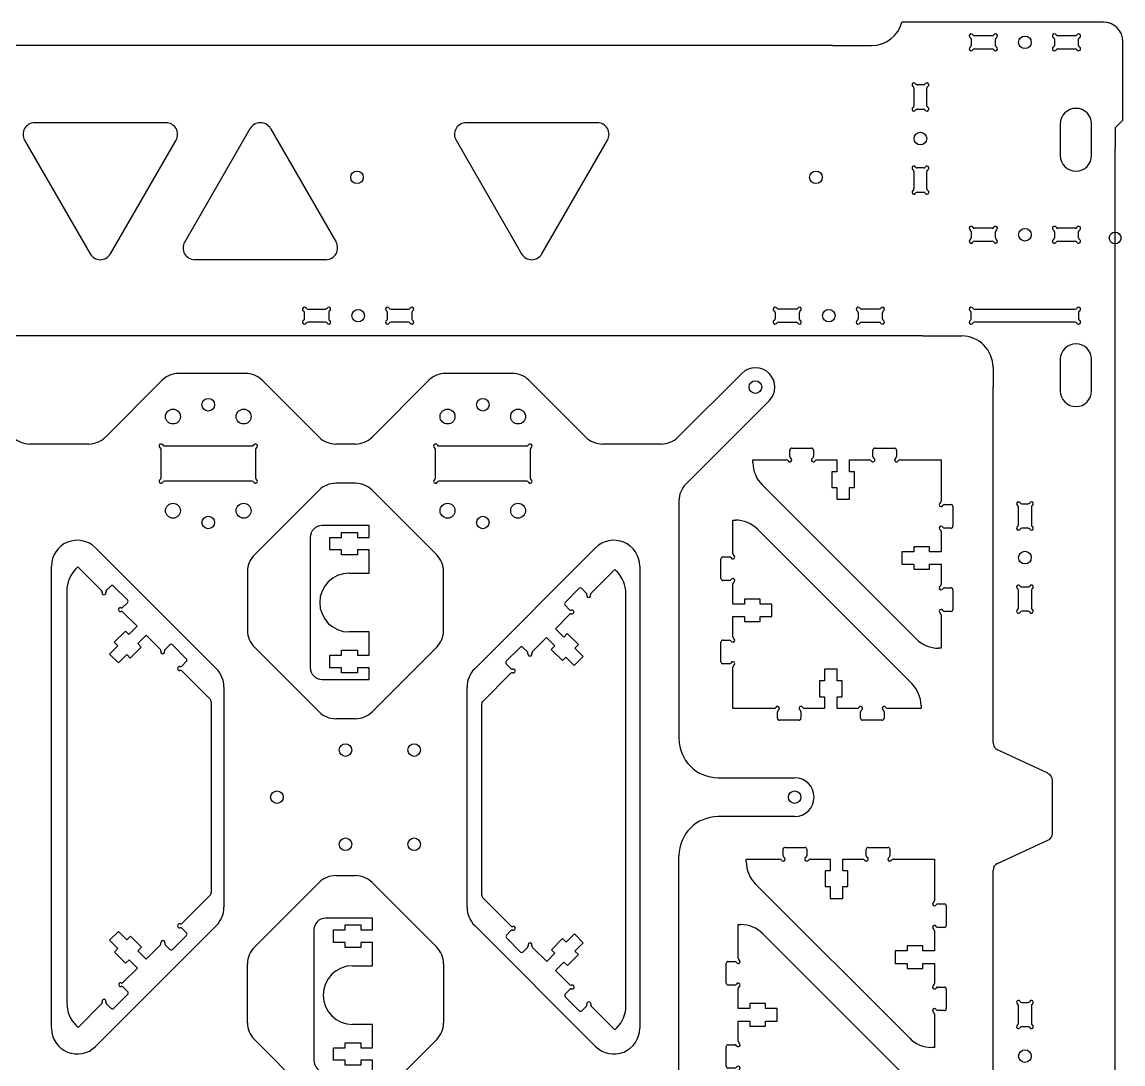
# Model space of a CAD drawing. Extents: x 213 to 1037, y 359 to 759.
# Drawn here: x 756.8 to 1037.5, y 493.8 to 759.3 of the extents above; entities that cross this region are included whole.
import ezdxf

# ---------------------------------------------------------------- set-up
doc = ezdxf.new("R2010")
doc.units = 0
doc.header["$MEASUREMENT"] = 0
doc.layers.add('M3 zavit', color=7, linetype='Continuous', lineweight=25, true_color=0x000000)
doc.layers.add('WHITE', color=7, linetype='Continuous')

# ---------------------------------------------------------------- blocks, each defined once
blk = doc.blocks.new('A$C8085')
at = {"layer": 'WHITE', "linetype": 'Continuous'}
for p, q in [((15.008746, 39.200012), (3, 39.200012)), ((8.008746, 36.200012), (8.008746, 37.475006)), ((8.008746, 37.475006), (12.008774, 37.475006)), ((12.008774, 37.475006), (12.008774, 36.200012)), ((15.008746, 36.200012), (15.008746, 39.200012)), ((0, 36.200012), (0, 3)), ((5.008746, 33), (5.008746, 36.200012)), ((5.008746, 36.200012), (8.008746, 36.200012)), ((12.008774, 36.200012), (15.008746, 36.200012)), ((8.008746, 33), (5.008746, 33)), ((8.008746, 31.725006), (8.008746, 33)), ((12.008774, 31.725006), (8.008746, 31.725006)), ((15.008746, 33), (12.008774, 33)), ((12.008774, 33), (12.008774, 31.725006)), ((15.008746, 27.100006), (15.008746, 33)), ((9.909727, 27.100006), (15.008746, 27.100006)), ((15.008746, 12.100006), (9.909727, 12.100006)), ((15.008746, 6.200012), (15.008746, 12.100006)), ((5.008746, 3), (5.008746, 6.200012)), ((5.008746, 6.200012), (8.008746, 6.200012)), ((8.008746, 6.200012), (8.008746, 7.475006)), ((8.008746, 7.475006), (12.008774, 7.475006)), ((12.008774, 7.475006), (12.008774, 6.200012)), ((12.008774, 6.200012), (15.008746, 6.200012)), ((8.008746, 3), (5.008746, 3)), ((8.008746, 1.725006), (8.008746, 3)), ((15.008746, 3), (12.008774, 3)), ((12.008774, 3), (12.008774, 1.725006)), ((15.008746, 0), (15.008746, 3)), ((3, 0), (15.008746, 0)), ((12.008774, 1.725006), (8.008746, 1.725006))]:
    blk.add_line(p, q, dxfattribs=at)
for centre, radius, start, end in [((3, 36.200012), 3, 90, 180), ((9.909727, 19.600006), 7.5, 90, 270), ((3, 3), 3, 180, 270)]:
    blk.add_arc(centre, radius, start, end, dxfattribs=at)
blk = doc.blocks.new('A$C7774')
at = {"layer": 'WHITE', "linetype": 'Continuous'}
for p, q in [((9.899997, 51.000052), (14.899994, 51.000052)), ((31.099997, 51.000052), (36.099994, 51.000052)), ((0, 47.313709), (0, 48)), ((0, 48), (8.533976, 47.999997)), ((9.4, 48.866026), (9.399997, 50.500052)), ((15.399994, 50.500052), (15.399994, 48.866024)), ((16.266022, 48), (21.399994, 48)), ((21.399994, 48), (21.399994, 45.000028)), ((24.600006, 45.000028), (24.600006, 48)), ((24.600006, 48), (29.733976, 47.999997)), ((30.6, 48.866026), (30.599997, 50.500052)), ((36.599994, 50.500052), (36.599994, 48.866024)), ((37.466023, 48), (48, 48)), ((48, 48), (47.999997, 37.466021)), ((21.399994, 45.000028), (20.125, 45.000028)), ((20.125, 45.000028), (20.125, 41)), ((25.875, 45.000028), (24.600006, 45.000028)), ((25.875, 41), (25.875, 45.000028)), ((41.656855, 2.343144), (2.343146, 41.656855)), ((20.125, 41), (21.399994, 41)), ((21.399994, 41), (21.399994, 38)), ((24.600006, 38), (24.600006, 41)), ((24.600006, 41), (25.875, 41)), ((21.399994, 38), (24.600006, 38)), ((48.866026, 36.599998), (50.500052, 36.600001)), ((51.000052, 36.100001), (51.000052, 31.100003)), ((48, 29.733975), (48, 24.600005)), ((50.500052, 30.600003), (48.866024, 30.600003)), ((45.000028, 25.874999), (41, 25.874999)), ((41, 25.874999), (41, 24.600005)), ((45.000028, 24.600005), (45.000028, 25.874999)), ((41, 24.600005), (38, 24.600005)), ((38, 24.600005), (38, 21.399994)), ((48, 24.600005), (45.000028, 24.600005)), ((38, 21.399994), (41, 21.399994)), ((41, 21.399994), (41, 20.124999)), ((41, 20.124999), (45.000028, 20.124999)), ((45.000028, 20.124999), (45.000028, 21.399994)), ((45.000028, 21.399994), (48, 21.399994)), ((48, 21.399994), (47.999997, 16.266022)), ((48.866026, 15.399998), (50.500052, 15.400001)), ((51.000052, 14.900001), (51.000052, 9.900004)), ((48, 8.533976), (48, 0)), ((50.500052, 9.400004), (48.866024, 9.400004)), ((48, 0), (47.313709, 0))]:
    blk.add_line(p, q, dxfattribs=at)
for centre, radius, start, end in [((9.899997, 50.500052), 0.5, 90, 180), ((14.899994, 50.500052), 0.5, 0, 90), ((31.099997, 50.500052), 0.5, 90, 180), ((36.099994, 50.500052), 0.5, 0, 90), ((8.533976, 47.499997), 0.5, 30.000198, 90), ((9.4, 48), 0.5, 210.000198, 60), ((9.9, 48.866026), 0.5, 180, 240), ((15.399997, 48), 0.5, 120.000198, 330), ((14.899994, 48.866024), 0.5, 300.000198, 0), ((16.266022, 47.5), 0.5, 90, 150), ((29.733976, 47.499997), 0.5, 30.000198, 90), ((30.6, 48), 0.5, 210.000198, 60), ((31.1, 48.866026), 0.5, 180, 240), ((36.599997, 48), 0.5, 120.000198, 330), ((36.099994, 48.866024), 0.5, 300.000198, 0), ((37.466023, 47.5), 0.5, 90, 150), ((8, 47.313709), 8, 180, 224.999997), ((48, 36.599998), 0.5, 120.000198, 330), ((47.499997, 37.466021), 0.5, 300.000198, 0), ((48.866026, 36.099998), 0.5, 90, 150), ((50.500052, 36.100001), 0.5, 0, 90), ((48, 30.6), 0.5, 30.000198, 240), ((50.500052, 31.100003), 0.5, 270, 0), ((47.5, 29.733975), 0.5, 0, 60), ((48.866024, 31.100003), 0.5, 210.000198, 270), ((48, 15.399998), 0.5, 120.000198, 330), ((47.499997, 16.266022), 0.5, 300.000198, 0), ((48.866026, 14.899998), 0.5, 90, 150), ((50.500052, 14.900001), 0.5, 0, 90), ((48, 9.400001), 0.5, 30.000198, 240), ((47.5, 8.533976), 0.5, 0, 60), ((48.866024, 9.900004), 0.5, 210.000198, 270), ((50.500052, 9.900004), 0.5, 270, 0), ((47.313708, 8), 8, 225.000013, 270.000002)]:
    blk.add_arc(centre, radius, start, end, dxfattribs=at)
blk = doc.blocks.new('A$C7813')
at = {"layer": 'WHITE', "linetype": 'Continuous'}
for p, q in [((9.899997, 51.000052), (14.899994, 51.000052)), ((31.099997, 51.000052), (36.099994, 51.000052)), ((0, 47.313709), (0, 48)), ((0, 48), (8.533976, 47.999997)), ((9.4, 48.866026), (9.399997, 50.500052)), ((15.399994, 50.500052), (15.399994, 48.866024)), ((16.266022, 48), (21.399994, 48)), ((21.399994, 48), (21.399994, 45.000028)), ((24.600006, 45.000028), (24.600006, 48)), ((24.600006, 48), (29.733976, 47.999997)), ((30.6, 48.866026), (30.599997, 50.500052)), ((36.599994, 50.500052), (36.599994, 48.866024)), ((37.466023, 48), (48, 48)), ((48, 48), (47.999997, 37.466021)), ((21.399994, 45.000028), (20.125, 45.000028)), ((20.125, 45.000028), (20.125, 41)), ((25.875, 45.000028), (24.600006, 45.000028)), ((25.875, 41), (25.875, 45.000028)), ((41.656855, 2.343144), (2.343146, 41.656855)), ((20.125, 41), (21.399994, 41)), ((21.399994, 41), (21.399994, 38)), ((24.600006, 38), (24.600006, 41)), ((24.600006, 41), (25.875, 41)), ((21.399994, 38), (24.600006, 38)), ((48.866026, 36.599998), (50.500052, 36.600001)), ((51.000052, 36.100001), (51.000052, 31.100003)), ((48, 29.733975), (48, 24.600005)), ((50.500052, 30.600003), (48.866024, 30.600003)), ((45.000028, 25.874999), (41, 25.874999)), ((41, 25.874999), (41, 24.600005)), ((45.000028, 24.600005), (45.000028, 25.874999)), ((41, 24.600005), (38, 24.600005)), ((38, 24.600005), (38, 21.399994)), ((48, 24.600005), (45.000028, 24.600005)), ((38, 21.399994), (41, 21.399994)), ((41, 21.399994), (41, 20.124999)), ((41, 20.124999), (45.000028, 20.124999)), ((45.000028, 20.124999), (45.000028, 21.399994)), ((45.000028, 21.399994), (48, 21.399994)), ((48, 21.399994), (47.999997, 16.266022)), ((48.866026, 15.399998), (50.500052, 15.400001)), ((51.000052, 14.900001), (51.000052, 9.900004)), ((48, 8.533976), (48, 0)), ((50.500052, 9.400004), (48.866024, 9.400004)), ((48, 0), (47.313709, 0))]:
    blk.add_line(p, q, dxfattribs=at)
for centre, radius, start, end in [((9.899997, 50.500052), 0.5, 90, 180), ((14.899994, 50.500052), 0.5, 0, 90), ((31.099997, 50.500052), 0.5, 90, 180), ((36.099994, 50.500052), 0.5, 0, 90), ((8.533976, 47.499997), 0.5, 30.000198, 90), ((9.4, 48), 0.5, 210.000198, 60), ((9.9, 48.866026), 0.5, 180, 240), ((15.399997, 48), 0.5, 120.000198, 330), ((14.899994, 48.866024), 0.5, 300.000198, 0), ((16.266022, 47.5), 0.5, 90, 150), ((29.733976, 47.499997), 0.5, 30.000198, 90), ((30.6, 48), 0.5, 210.000198, 60), ((31.1, 48.866026), 0.5, 180, 240), ((36.599997, 48), 0.5, 120.000198, 330), ((36.099994, 48.866024), 0.5, 300.000198, 0), ((37.466023, 47.5), 0.5, 90, 150), ((8, 47.313709), 8, 180, 224.999997), ((48, 36.599998), 0.5, 120.000198, 330), ((47.499997, 37.466021), 0.5, 300.000198, 0), ((48.866026, 36.099998), 0.5, 90, 150), ((50.500052, 36.100001), 0.5, 0, 90), ((48, 30.6), 0.5, 30.000198, 240), ((50.500052, 31.100003), 0.5, 270, 0), ((47.5, 29.733975), 0.5, 0, 60), ((48.866024, 31.100003), 0.5, 210.000198, 270), ((48, 15.399998), 0.5, 120.000198, 330), ((47.499997, 16.266022), 0.5, 300.000198, 0), ((48.866026, 14.899998), 0.5, 90, 150), ((50.500052, 14.900001), 0.5, 0, 90), ((48, 9.400001), 0.5, 30.000198, 240), ((47.5, 8.533976), 0.5, 0, 60), ((48.866024, 9.900004), 0.5, 210.000198, 270), ((50.500052, 9.900004), 0.5, 270, 0), ((47.313708, 8), 8, 225.000013, 270.000002)]:
    blk.add_arc(centre, radius, start, end, dxfattribs=at)
blk = doc.blocks.new('A$C7911')
at = {"layer": 'WHITE', "linetype": 'Continuous'}
for p, q in [((3.000052, 42.466076), (3.000052, 51.000052)), ((3.000052, 51.000052), (3.686344, 51.000052)), ((9.343197, 48.656908), (48.656907, 9.343197)), ((0, 36.100051), (0, 41.100048)), ((0.5, 41.600048), (2.134029, 41.600048)), ((2.134027, 35.600054), (0.5, 35.600051)), ((3.000052, 29.600058), (3.000055, 34.73403)), ((6.000024, 29.600058), (3.000052, 29.600058)), ((10.000052, 30.875053), (6.000024, 30.875053)), ((6.000024, 30.875053), (6.000024, 29.600058)), ((10.000052, 29.600058), (10.000052, 30.875053)), ((13.000052, 29.600058), (10.000052, 29.600058)), ((13.000052, 26.400047), (13.000052, 29.600058)), ((3.000052, 21.266077), (3.000052, 26.400047)), ((3.000052, 26.400047), (6.000024, 26.400047)), ((6.000024, 26.400047), (6.000024, 25.125053)), ((10.000052, 25.125053), (10.000052, 26.400047)), ((10.000052, 26.400047), (13.000052, 26.400047)), ((6.000024, 25.125053), (10.000052, 25.125053)), ((0, 14.900051), (0, 19.900049)), ((0.5, 20.400049), (2.134029, 20.400049)), ((2.134027, 14.400054), (0.5, 14.400051)), ((3.000052, 3.000052), (3.000055, 13.534031)), ((29.600058, 13.000052), (26.400047, 13.000052)), ((26.400047, 13.000052), (26.400047, 10.000052)), ((29.600058, 10.000052), (29.600058, 13.000052)), ((26.400047, 10.000052), (25.125053, 10.000052)), ((25.125053, 10.000052), (25.125053, 6.000024)), ((30.875053, 10.000052), (29.600058, 10.000052)), ((30.875053, 6.000024), (30.875053, 10.000052)), ((25.125053, 6.000024), (26.400047, 6.000024)), ((26.400047, 6.000024), (26.400047, 3.000052)), ((29.600058, 3.000052), (29.600058, 6.000024)), ((29.600058, 6.000024), (30.875053, 6.000024)), ((13.53403, 3.000052), (3.000052, 3.000052)), ((26.400047, 3.000052), (21.266076, 3.000055)), ((34.73403, 3.000052), (29.600058, 3.000052)), ((51.000053, 3.000052), (42.466077, 3.000055)), ((51.000053, 3.686344), (51.000053, 3.000052)), ((14.400058, 0.5), (14.400058, 2.134028)), ((19.900056, 0), (14.900058, 0)), ((20.400053, 2.134027), (20.400056, 0.5)), ((35.600059, 0.5), (35.600059, 2.134028)), ((41.100056, 0), (36.100059, 0)), ((41.600053, 2.134027), (41.600056, 0.5))]:
    blk.add_line(p, q, dxfattribs=at)
for centre, radius, start, end in [((3.686344, 43.000052), 8, 45.000013, 90.000002), ((3.500052, 42.466076), 0.5, 180, 240), ((0.5, 41.100048), 0.5, 90, 180), ((2.134029, 41.100048), 0.5, 30.000198, 90), ((3.000052, 41.600051), 0.5, 210.000198, 60), ((0.5, 36.100051), 0.5, 180, 270), ((2.134027, 36.100054), 0.5, 270, 330), ((3.000052, 35.600054), 0.5, 300.000198, 150), ((3.500055, 34.73403), 0.5, 120.000198, 180), ((0.5, 19.900049), 0.5, 90, 180), ((2.134029, 19.900049), 0.5, 30.000198, 90), ((3.000052, 20.400052), 0.5, 210.000198, 60), ((3.500052, 21.266077), 0.5, 180, 240), ((0.5, 14.900051), 0.5, 180, 270), ((2.134027, 14.900054), 0.5, 270, 330), ((3.000052, 14.400054), 0.5, 300.000198, 150), ((3.500055, 13.534031), 0.5, 120.000198, 180), ((43.000053, 3.686343), 8, 0, 44.999997), ((13.53403, 3.500052), 0.5, 270, 330), ((14.400055, 3.000052), 0.5, 300.000198, 150), ((20.400053, 3.000052), 0.5, 30.000198, 240), ((21.266076, 3.500055), 0.5, 210.000198, 270), ((34.73403, 3.500052), 0.5, 270, 330), ((35.600056, 3.000052), 0.5, 300.000198, 150), ((41.600053, 3.000052), 0.5, 30.000198, 240), ((42.466077, 3.500055), 0.5, 210.000198, 270), ((14.900058, 2.134028), 0.5, 120.000198, 180), ((14.900058, 0.5), 0.5, 180, 270), ((19.900056, 0.5), 0.5, 270, 0), ((19.900053, 2.134027), 0.5, 0, 60), ((36.100059, 2.134028), 0.5, 120.000198, 180), ((36.100059, 0.5), 0.5, 180, 270), ((41.100056, 0.5), 0.5, 270, 0), ((41.100053, 2.134027), 0.5, 0, 60)]:
    blk.add_arc(centre, radius, start, end, dxfattribs=at)
blk = doc.blocks.new('A$C7764')
at = {"layer": 'WHITE', "linetype": 'Continuous'}
for p, q in [((3.000052, 42.466076), (3.000052, 51.000052)), ((3.000052, 51.000052), (3.686344, 51.000052)), ((9.343197, 48.656908), (48.656907, 9.343197)), ((0, 36.100051), (0, 41.100048)), ((0.5, 41.600048), (2.134029, 41.600048)), ((2.134027, 35.600054), (0.5, 35.600051)), ((3.000052, 29.600058), (3.000055, 34.73403)), ((6.000024, 29.600058), (3.000052, 29.600058)), ((10.000052, 30.875053), (6.000024, 30.875053)), ((6.000024, 30.875053), (6.000024, 29.600058)), ((10.000052, 29.600058), (10.000052, 30.875053)), ((13.000052, 29.600058), (10.000052, 29.600058)), ((13.000052, 26.400047), (13.000052, 29.600058)), ((3.000052, 21.266077), (3.000052, 26.400047)), ((3.000052, 26.400047), (6.000024, 26.400047)), ((6.000024, 26.400047), (6.000024, 25.125053)), ((10.000052, 25.125053), (10.000052, 26.400047)), ((10.000052, 26.400047), (13.000052, 26.400047)), ((6.000024, 25.125053), (10.000052, 25.125053)), ((0, 14.900051), (0, 19.900049)), ((0.5, 20.400049), (2.134029, 20.400049)), ((2.134027, 14.400054), (0.5, 14.400051)), ((3.000052, 3.000052), (3.000055, 13.534031)), ((29.600058, 13.000052), (26.400047, 13.000052)), ((26.400047, 13.000052), (26.400047, 10.000052)), ((29.600058, 10.000052), (29.600058, 13.000052)), ((26.400047, 10.000052), (25.125053, 10.000052)), ((25.125053, 10.000052), (25.125053, 6.000024)), ((30.875053, 10.000052), (29.600058, 10.000052)), ((30.875053, 6.000024), (30.875053, 10.000052)), ((25.125053, 6.000024), (26.400047, 6.000024)), ((26.400047, 6.000024), (26.400047, 3.000052)), ((29.600058, 3.000052), (29.600058, 6.000024)), ((29.600058, 6.000024), (30.875053, 6.000024)), ((13.53403, 3.000052), (3.000052, 3.000052)), ((26.400047, 3.000052), (21.266076, 3.000055)), ((34.73403, 3.000052), (29.600058, 3.000052)), ((51.000053, 3.000052), (42.466077, 3.000055)), ((51.000053, 3.686344), (51.000053, 3.000052)), ((14.400058, 0.5), (14.400058, 2.134028)), ((19.900056, 0), (14.900058, 0)), ((20.400053, 2.134027), (20.400056, 0.5)), ((35.600059, 0.5), (35.600059, 2.134028)), ((41.100056, 0), (36.100059, 0)), ((41.600053, 2.134027), (41.600056, 0.5))]:
    blk.add_line(p, q, dxfattribs=at)
for centre, radius, start, end in [((3.686344, 43.000052), 8, 45.000013, 90.000002), ((3.500052, 42.466076), 0.5, 180, 240), ((0.5, 41.100048), 0.5, 90, 180), ((2.134029, 41.100048), 0.5, 30.000198, 90), ((3.000052, 41.600051), 0.5, 210.000198, 60), ((0.5, 36.100051), 0.5, 180, 270), ((2.134027, 36.100054), 0.5, 270, 330), ((3.000052, 35.600054), 0.5, 300.000198, 150), ((3.500055, 34.73403), 0.5, 120.000198, 180), ((0.5, 19.900049), 0.5, 90, 180), ((2.134029, 19.900049), 0.5, 30.000198, 90), ((3.000052, 20.400052), 0.5, 210.000198, 60), ((3.500052, 21.266077), 0.5, 180, 240), ((0.5, 14.900051), 0.5, 180, 270), ((2.134027, 14.900054), 0.5, 270, 330), ((3.000052, 14.400054), 0.5, 300.000198, 150), ((3.500055, 13.534031), 0.5, 120.000198, 180), ((43.000053, 3.686343), 8, 0, 44.999997), ((13.53403, 3.500052), 0.5, 270, 330), ((14.400055, 3.000052), 0.5, 300.000198, 150), ((20.400053, 3.000052), 0.5, 30.000198, 240), ((21.266076, 3.500055), 0.5, 210.000198, 270), ((34.73403, 3.500052), 0.5, 270, 330), ((35.600056, 3.000052), 0.5, 300.000198, 150), ((41.600053, 3.000052), 0.5, 30.000198, 240), ((42.466077, 3.500055), 0.5, 210.000198, 270), ((14.900058, 2.134028), 0.5, 120.000198, 180), ((14.900058, 0.5), 0.5, 180, 270), ((19.900056, 0.5), 0.5, 270, 0), ((19.900053, 2.134027), 0.5, 0, 60), ((36.100059, 2.134028), 0.5, 120.000198, 180), ((36.100059, 0.5), 0.5, 180, 270), ((41.100056, 0.5), 0.5, 270, 0), ((41.100053, 2.134027), 0.5, 0, 60)]:
    blk.add_arc(centre, radius, start, end, dxfattribs=at)

msp = doc.modelspace()

# ---------------------------------------------------------------- linework, layer by layer
at = {"linetype": 'ByBlock'}
for p, q in [((963.4, 753.35), (973.4, 753.35)), ((1035.49, 732.35), (1035.49, 727.34)), ((986.39, 679.35), (996.38, 679.35)), ((1004.37, 671.35), (1004.37, 666.35)), ((768.21, 614.34), (768.24, 509.28)), ((910.78, 508.66), (910.75, 613.72)), ((804.99, 586.14), (805, 537.51)), ((874, 536.86), (873.99, 585.49)), ((924.28, 486.3), (924.28, 546.86))]:
    msp.add_line(p, q, dxfattribs=at)
for centre, radius, start, end in [((803.99, 586.12), 1, 1.3829, 45), ((874.99, 585.52), 1, 135, 181.3829), ((934.28, 546.86), 10, 90, 180), ((804, 537.49), 1, 315, 1.3829), ((875, 536.88), 1, 181.3829, 225)]:
    msp.add_arc(centre, radius, start, end, dxfattribs=at)
at = {"layer": 'M3 zavit', "color": 7}
for centre, radius in [((842.2, 719.76), 1.6), ((959.2, 719.76), 1.6), ((1035.49, 704.31), 1.5)]:
    msp.add_circle(centre, radius, dxfattribs=at)
at = {"layer": 'WHITE', "linetype": 'Continuous'}
for p, q in [((1032.49, 759.35), (981.14, 759.35)), ((1004.13, 755.82), (999.66, 755.82)), ((1025.33, 755.82), (1020.86, 755.82)), ((963.4, 753.35), (680.24, 753.35)), ((998.79, 754.95), (998.79, 753.38)), ((999.66, 752.52), (1004.13, 752.52)), ((1004.99, 753.38), (1004.99, 754.95)), ((1019.99, 754.95), (1019.99, 753.38)), ((1020.86, 752.52), (1025.33, 752.52)), ((1026.19, 753.38), (1026.19, 754.95)), ((1037.49, 734.35), (1037.49, 754.35)), ((984.2, 742.48), (984.2, 738.01)), ((986.63, 743.35), (985.06, 743.35)), ((987.5, 738.01), (987.5, 742.48)), ((985.06, 737.15), (986.63, 737.15)), ((793.46, 733.7), (760.06, 733.7)), ((903.46, 733.7), (870.06, 733.7)), ((1021.49, 733.35), (1021.49, 725.35)), ((1029.49, 725.35), (1029.49, 733.35)), ((1035.49, 732.35), (1037.49, 734.35)), ((798.27, 703.28), (814.97, 732.2)), ((798.27, 703.28), (814.97, 732.2)), ((820.16, 732.2), (836.86, 703.28)), ((820.16, 732.2), (836.86, 703.28)), ((757.46, 729.2), (774.16, 700.28)), ((779.36, 700.28), (796.06, 729.2)), ((867.46, 729.2), (884.16, 700.28)), ((889.36, 700.28), (906.06, 729.2)), ((1035.49, 391.35), (1035.49, 727.35)), ((986.63, 722.15), (985.06, 722.15)), ((984.2, 721.28), (984.2, 716.81)), ((987.5, 716.81), (987.5, 721.28)), ((985.06, 715.95), (986.63, 715.95)), ((998.79, 705.91), (998.79, 704.34)), ((1004.13, 706.78), (999.66, 706.78)), ((1004.99, 704.34), (1004.99, 705.91)), ((1019.99, 705.91), (1019.99, 704.34)), ((1025.33, 706.78), (1020.86, 706.78)), ((1026.19, 704.34), (1026.19, 705.91)), ((999.66, 703.48), (1004.13, 703.48)), ((1020.86, 703.48), (1025.33, 703.48)), ((834.27, 698.78), (800.86, 698.78)), ((834.27, 698.78), (800.86, 698.78)), ((828.79, 683.74), (828.79, 685.31)), ((829.66, 686.17), (834.13, 686.17)), ((834.99, 685.31), (834.99, 683.74)), ((849.99, 683.74), (849.99, 685.31)), ((850.86, 686.17), (855.33, 686.17)), ((856.19, 685.31), (856.19, 683.74)), ((948.79, 685.31), (948.79, 683.74)), ((954.13, 686.17), (949.66, 686.17)), ((954.99, 683.74), (954.99, 685.31)), ((969.99, 685.31), (969.99, 683.74)), ((975.33, 686.17), (970.86, 686.17)), ((976.19, 683.74), (976.19, 685.31)), ((998.79, 683.74), (998.79, 685.31)), ((999.66, 686.17), (1025.33, 686.17)), ((1026.19, 685.31), (1026.19, 683.74)), ((834.13, 682.87), (829.66, 682.87)), ((855.33, 682.87), (850.86, 682.87)), ((949.66, 682.87), (954.13, 682.87)), ((970.86, 682.87), (975.33, 682.87)), ((1025.33, 682.87), (999.66, 682.87)), ((986.39, 679.35), (715.49, 679.35)), ((1021.49, 673.35), (1021.49, 665.35)), ((1029.49, 665.35), (1029.49, 673.35)), ((813.79, 669.81), (796.77, 669.81)), ((881.79, 669.81), (864.77, 669.81)), ((924.04, 653.57), (940.28, 669.81)), ((792.52, 668.06), (778.04, 653.57)), ((832.52, 653.57), (818.04, 668.06)), ((860.52, 668.06), (846.04, 653.57)), ((900.52, 653.57), (886.04, 668.06)), ((1004.37, 575.67), (1004.37, 666.35)), ((947.28, 662.81), (926.04, 641.57)), ((773.79, 651.81), (758.77, 651.81)), ((793.1, 651.31), (815.46, 651.31)), ((841.79, 651.81), (836.77, 651.81)), ((863.1, 651.31), (885.46, 651.31)), ((919.79, 651.81), (904.77, 651.81)), ((792.23, 643.18), (792.23, 650.45)), ((816.33, 650.45), (816.33, 643.18)), ((862.23, 643.18), (862.23, 650.45)), ((886.33, 650.45), (886.33, 643.18)), ((815.46, 642.31), (793.1, 642.31)), ((832.52, 640.06), (816.04, 623.57)), ((841.79, 641.81), (836.77, 641.81)), ((862.52, 623.57), (846.04, 640.06)), ((885.46, 642.31), (863.1, 642.31)), ((924.28, 637.33), (924.28, 576.76)), ((1010.84, 631.24), (1010.84, 635.71)), ((1011.71, 636.57), (1013.28, 636.57)), ((1014.14, 635.71), (1014.14, 631.24)), ((1013.28, 630.37), (1011.71, 630.37)), ((775.55, 625.35), (806.35, 594.55)), ((872.21, 594.55), (903.01, 625.35)), ((764.28, 502.95), (764.28, 620.68)), ((770.55, 620), (771.03, 620.48)), ((771.03, 620.48), (777.07, 614.45)), ((914.28, 620.68), (914.28, 502.95)), ((814.28, 619.33), (814.28, 604.3)), ((864.28, 604.3), (864.28, 619.33)), ((901.88, 613.83), (907.92, 619.86)), ((907.92, 619.86), (908.4, 619.38)), ((778.29, 614.45), (779.45, 615.61)), ((780.16, 615.61), (783.69, 612.07)), ((895.26, 611.45), (898.8, 614.98)), ((899.5, 614.98), (900.66, 613.83)), ((1011.71, 615.37), (1013.28, 615.37)), ((1010.84, 610.04), (1010.84, 614.51)), ((1014.14, 614.51), (1014.14, 610.04)), ((783.69, 611.36), (782.54, 610.21)), ((896.42, 609.58), (895.26, 610.74)), ((1013.28, 609.17), (1011.71, 609.17)), ((782.54, 608.98), (786.17, 605.35)), ((892.79, 604.73), (896.42, 608.36)), ((783.14, 604.13), (780.32, 601.3)), ((784.05, 603.23), (783.14, 604.13)), ((786.17, 605.35), (784.05, 603.23)), ((894.91, 602.61), (892.79, 604.73)), ((895.81, 603.51), (894.91, 602.61)), ((898.64, 600.68), (895.81, 603.51)), ((780.32, 601.3), (781.22, 600.4)), ((786.31, 600.97), (788.43, 603.09)), ((787.21, 600.07), (786.31, 600.97)), ((788.43, 603.09), (792.06, 599.46)), ((886.89, 598.84), (890.52, 602.47)), ((890.52, 602.47), (892.64, 600.35)), ((781.22, 600.4), (779.1, 598.28)), ((779.1, 598.28), (781.36, 596.02)), ((781.36, 596.02), (783.48, 598.14)), ((783.48, 598.14), (784.38, 597.24)), ((784.38, 597.24), (787.21, 600.07)), ((793.28, 599.46), (794.44, 600.62)), ((795.15, 600.62), (798.68, 597.08)), ((832.52, 583.57), (816.04, 600.06)), ((862.52, 600.06), (846.04, 583.57)), ((880.27, 596.46), (883.81, 599.99)), ((884.51, 599.99), (885.67, 598.84)), ((892.64, 600.35), (891.74, 599.44)), ((891.74, 599.44), (894.57, 596.62)), ((897.74, 599.78), (898.64, 600.68)), ((899.86, 597.66), (897.74, 599.78)), ((798.68, 596.37), (797.53, 595.22)), ((881.43, 594.59), (880.27, 595.75)), ((894.57, 596.62), (895.47, 597.52)), ((895.47, 597.52), (897.59, 595.4)), ((897.59, 595.4), (899.86, 597.66)), ((797.53, 593.99), (804.69, 586.83)), ((874.28, 586.22), (881.43, 593.37)), ((808.28, 589.88), (808.28, 533.75)), ((870.28, 533.75), (870.28, 589.88)), ((841.79, 581.81), (836.77, 581.81)), ((1018.34, 567.89), (1005.52, 573.86)), ((934.28, 566.76), (953.78, 566.76)), ((1019.49, 552.63), (1019.49, 566.07)), ((953.78, 556.86), (934.28, 556.86)), ((1005.53, 544.94), (1018.33, 550.81)), ((836.77, 541.81), (841.79, 541.81)), ((1004.37, 452.35), (1004.37, 543.12)), ((816.04, 523.57), (832.52, 540.06)), ((846.04, 540.06), (862.52, 523.57)), ((804.71, 536.78), (797.56, 529.63)), ((881.46, 529.01), (874.3, 536.18)), ((806.35, 529.08), (775.55, 498.28)), ((797.56, 528.41), (798.72, 527.25)), ((903.01, 498.28), (872.21, 529.08)), ((880.31, 526.63), (881.46, 527.79)), ((781.39, 527.61), (779.13, 525.34)), ((779.13, 525.34), (781.25, 523.22)), ((783.51, 525.49), (781.39, 527.61)), ((784.42, 526.39), (783.51, 525.49)), ((787.24, 523.56), (784.42, 526.39)), ((798.72, 526.55), (795.18, 523.01)), ((883.84, 522.39), (880.31, 525.92)), ((894.61, 525.76), (891.78, 522.94)), ((895.51, 524.86), (894.61, 525.76)), ((897.63, 526.98), (895.51, 524.86)), ((899.89, 524.72), (897.63, 526.98)), ((781.25, 523.22), (780.35, 522.32)), ((780.35, 522.32), (783.18, 519.49)), ((786.34, 522.66), (787.24, 523.56)), ((788.46, 520.54), (786.34, 522.66)), ((792.09, 524.17), (788.46, 520.54)), ((794.47, 523.01), (793.32, 524.17)), ((885.7, 523.54), (884.55, 522.39)), ((890.56, 519.91), (886.93, 523.54)), ((891.78, 522.94), (892.68, 522.03)), ((897.77, 522.6), (899.89, 524.72)), ((898.67, 521.7), (897.77, 522.6)), ((783.18, 519.49), (784.08, 520.39)), ((784.08, 520.39), (786.2, 518.27)), ((814.28, 504.3), (814.28, 519.33)), ((864.28, 519.33), (864.28, 504.3)), ((892.68, 522.03), (890.56, 519.91)), ((892.82, 517.65), (894.94, 519.77)), ((894.94, 519.77), (895.84, 518.87)), ((895.84, 518.87), (898.67, 521.7)), ((786.2, 518.27), (782.57, 514.64)), ((896.45, 514.02), (892.82, 517.65)), ((783.73, 511.55), (780.19, 508.02)), ((782.57, 513.42), (783.73, 512.26)), ((895.3, 511.64), (896.45, 512.79)), ((898.83, 507.4), (895.3, 510.93)), ((777.1, 509.17), (771.07, 503.14)), ((779.48, 508.02), (778.33, 509.17)), ((900.69, 508.55), (899.54, 507.4)), ((907.95, 502.52), (901.92, 508.55)), ((1010.84, 504.19), (1010.84, 508.66)), ((1011.71, 509.52), (1013.28, 509.52)), ((1014.14, 508.66), (1014.14, 504.19)), ((771.07, 503.14), (770.58, 503.63)), ((908.44, 503), (907.95, 502.52)), ((1013.28, 503.32), (1011.71, 503.32)), ((832.52, 483.57), (816.04, 500.06)), ((862.52, 500.06), (846.04, 483.57))]:
    msp.add_line(p, q, dxfattribs=at)
for centre, radius in [((1012.49, 754.17), 1.6), ((985.85, 729.65), 1.6), ((1012.49, 705.13), 1.6), ((842.49, 684.52), 1.6), ((962.49, 684.52), 1.6), ((943.78, 666.31), 1.6), ((804.28, 661.81), 1.6), ((874.28, 661.81), 1.6), ((795.28, 658.81), 1.9), ((813.28, 658.81), 1.9), ((865.28, 658.81), 1.9), ((883.28, 658.81), 1.9), ((795.28, 634.81), 1.9), ((813.28, 634.81), 1.9), ((865.28, 634.81), 1.9), ((883.28, 634.81), 1.9), ((804.28, 631.81), 1.6), ((874.28, 631.81), 1.6), ((1012.49, 622.87), 1.6), ((839.28, 573.81), 1.6), ((856.78, 573.81), 1.6), ((821.78, 561.81), 1.6), ((953.78, 561.81), 1.6), ((839.28, 549.81), 1.6), ((856.78, 549.81), 1.6), ((1012.49, 495.82), 1.6)]:
    msp.add_circle(centre, radius, dxfattribs=at)
for centre, radius, start, end in [((973.4, 761.35), 8, 270, 345.5224), ((1032.49, 754.35), 5, 360, 90), ((998.79, 755.82), 0.5, 30, 239.9998), ((998.29, 754.95), 0.5, 0, 59.9998), ((999.66, 756.32), 0.5, 210, 270), ((1004.13, 756.32), 0.5, 270, 329.9998), ((1004.99, 755.82), 0.5, 300, 149.9998), ((1005.49, 754.95), 0.5, 120, 180), ((1019.99, 755.82), 0.5, 30, 239.9998), ((1019.49, 754.95), 0.5, 0, 59.9998), ((1020.86, 756.32), 0.5, 210, 270), ((1025.33, 756.32), 0.5, 270, 329.9998), ((1026.19, 755.82), 0.5, 300, 149.9998), ((1026.69, 754.95), 0.5, 120, 180), ((998.79, 752.52), 0.5, 120, 329.9998), ((998.29, 753.38), 0.5, 300, 0), ((999.66, 752.02), 0.5, 90, 149.9998), ((1004.13, 752.02), 0.5, 30, 90), ((1004.99, 752.52), 0.5, 210, 59.9998), ((1005.49, 753.38), 0.5, 180, 239.9998), ((1019.99, 752.52), 0.5, 120, 329.9998), ((1019.49, 753.38), 0.5, 300, 0), ((1020.86, 752.02), 0.5, 90, 149.9998), ((1025.33, 752.02), 0.5, 30, 90), ((1026.19, 752.52), 0.5, 210, 59.9998), ((1026.69, 753.38), 0.5, 180, 239.9998), ((984.2, 743.35), 0.5, 30, 239.9998), ((983.7, 742.48), 0.5, 0, 59.9998), ((985.06, 743.85), 0.5, 210, 270), ((986.63, 743.85), 0.5, 270, 329.9998), ((987.5, 743.35), 0.5, 300, 149.9998), ((988, 742.48), 0.5, 120, 180), ((984.2, 737.15), 0.5, 120, 329.9998), ((983.7, 738.01), 0.5, 300, 0), ((985.06, 736.65), 0.5, 90, 149.9998), ((986.63, 736.65), 0.5, 30, 90), ((987.5, 737.15), 0.5, 210, 59.9998), ((988, 738.01), 0.5, 180, 239.9998), ((1025.49, 733.35), 4, 360, 180), ((760.06, 730.7), 3, 90, 210), ((793.46, 730.7), 3, 330, 90), ((817.56, 730.7), 3, 30, 150), ((817.56, 730.7), 3, 30, 150), ((870.06, 730.7), 3, 90, 210), ((903.46, 730.7), 3, 330, 90), ((1025.49, 725.35), 4, 180, 360), ((984.2, 722.15), 0.5, 30, 239.9998), ((983.7, 721.28), 0.5, 0, 59.9998), ((985.06, 722.65), 0.5, 210, 270), ((986.63, 722.65), 0.5, 270, 329.9998), ((987.5, 722.15), 0.5, 300, 149.9998), ((988, 721.28), 0.5, 120, 180), ((984.2, 715.95), 0.5, 120, 329.9998), ((983.7, 716.81), 0.5, 300, 0), ((985.06, 715.45), 0.5, 90, 149.9998), ((986.63, 715.45), 0.5, 30, 90), ((987.5, 715.95), 0.5, 210, 59.9998), ((988, 716.81), 0.5, 180, 239.9998), ((998.79, 706.78), 0.5, 30, 239.9998), ((998.29, 705.91), 0.5, 0, 59.9998), ((999.66, 707.28), 0.5, 210, 270), ((1004.13, 707.28), 0.5, 270, 329.9998), ((1004.99, 706.78), 0.5, 300, 149.9998), ((1005.49, 705.91), 0.5, 120, 180), ((1019.99, 706.78), 0.5, 30, 239.9998), ((1019.49, 705.91), 0.5, 0, 59.9998), ((1020.86, 707.28), 0.5, 210, 270), ((1025.33, 707.28), 0.5, 270, 329.9998), ((1026.19, 706.78), 0.5, 300, 149.9998), ((1026.69, 705.91), 0.5, 120, 180), ((800.86, 701.78), 3, 150, 270), ((800.86, 701.78), 3, 150, 270), ((834.27, 701.78), 3, 270, 30), ((834.27, 701.78), 3, 270, 30), ((998.79, 703.48), 0.5, 120, 329.9998), ((998.29, 704.34), 0.5, 300, 0), ((999.66, 702.98), 0.5, 90, 149.9998), ((1004.13, 702.98), 0.5, 30, 90), ((1004.99, 703.48), 0.5, 210, 59.9998), ((1005.49, 704.34), 0.5, 180, 239.9998), ((1019.99, 703.48), 0.5, 120, 329.9998), ((1019.49, 704.34), 0.5, 300, 0), ((1020.86, 702.98), 0.5, 90, 149.9998), ((1025.33, 702.98), 0.5, 30, 90), ((1026.19, 703.48), 0.5, 210, 59.9998), ((1026.69, 704.34), 0.5, 180, 239.9998), ((776.76, 701.78), 3, 210, 330), ((886.76, 701.78), 3, 210, 330), ((828.79, 686.17), 0.5, 30.0002, 240), ((828.29, 685.31), 0.5, 0, 60), ((829.66, 686.67), 0.5, 210.0002, 270), ((834.13, 686.67), 0.5, 270, 330), ((834.99, 686.17), 0.5, 300.0002, 150), ((835.49, 685.31), 0.5, 120.0002, 180), ((849.99, 686.17), 0.5, 30.0002, 240), ((849.49, 685.31), 0.5, 0, 60), ((850.86, 686.67), 0.5, 210.0002, 270), ((855.33, 686.67), 0.5, 270, 330), ((856.19, 686.17), 0.5, 300.0002, 150), ((856.69, 685.31), 0.5, 120.0002, 180), ((948.79, 686.17), 0.5, 30, 239.9998), ((948.29, 685.31), 0.5, 0, 59.9998), ((949.66, 686.67), 0.5, 210, 270), ((954.13, 686.67), 0.5, 270, 329.9998), ((954.99, 686.17), 0.5, 300, 149.9998), ((955.49, 685.31), 0.5, 120, 180), ((969.99, 686.17), 0.5, 30, 239.9998), ((969.49, 685.31), 0.5, 0, 59.9998), ((970.86, 686.67), 0.5, 210, 270), ((975.33, 686.67), 0.5, 270, 329.9998), ((976.19, 686.17), 0.5, 300, 149.9998), ((976.69, 685.31), 0.5, 120, 180), ((998.79, 686.17), 0.5, 30.0002, 240), ((998.29, 685.31), 0.5, 0, 60), ((999.66, 686.67), 0.5, 210.0002, 270), ((1025.33, 686.67), 0.5, 270, 330), ((1026.19, 686.17), 0.5, 300.0002, 150), ((1026.69, 685.31), 0.5, 120.0002, 180), ((828.79, 682.87), 0.5, 120.0002, 330), ((828.29, 683.74), 0.5, 300.0002, 0), ((829.66, 682.37), 0.5, 90, 150), ((834.13, 682.37), 0.5, 30.0002, 90), ((834.99, 682.87), 0.5, 210.0002, 60), ((835.49, 683.74), 0.5, 180, 240), ((849.99, 682.87), 0.5, 120.0002, 330), ((849.49, 683.74), 0.5, 300.0002, 0), ((850.86, 682.37), 0.5, 90, 150), ((855.33, 682.37), 0.5, 30.0002, 90), ((856.19, 682.87), 0.5, 210.0002, 60), ((856.69, 683.74), 0.5, 180, 240), ((948.79, 682.87), 0.5, 120, 329.9998), ((948.29, 683.74), 0.5, 300, 0), ((949.66, 682.37), 0.5, 90, 149.9998), ((954.13, 682.37), 0.5, 30, 90), ((954.99, 682.87), 0.5, 210, 59.9998), ((955.49, 683.74), 0.5, 180, 239.9998), ((969.99, 682.87), 0.5, 120, 329.9998), ((969.49, 683.74), 0.5, 300, 0), ((970.86, 682.37), 0.5, 90, 149.9998), ((975.33, 682.37), 0.5, 30, 90), ((976.19, 682.87), 0.5, 210, 59.9998), ((976.69, 683.74), 0.5, 180, 239.9998), ((998.79, 682.87), 0.5, 120.0002, 330), ((998.29, 683.74), 0.5, 300.0002, 0), ((999.66, 682.37), 0.5, 90, 150), ((1025.33, 682.37), 0.5, 30.0002, 90), ((1026.19, 682.87), 0.5, 210.0002, 60), ((1026.69, 683.74), 0.5, 180, 240), ((996.37, 671.35), 8, 359.9998, 89.8625), ((1025.49, 673.35), 4, 360, 180), ((943.78, 666.31), 4.95, 315.0001, 134.9999), ((796.77, 663.81), 6, 90, 134.9999), ((813.79, 663.81), 6, 45, 89.9999), ((864.77, 663.81), 6, 90, 134.9999), ((881.79, 663.81), 6, 45, 89.9999), ((1025.49, 665.35), 4, 180, 360), ((758.77, 657.81), 6, 225, 270), ((773.79, 657.81), 6, 269.9999, 314.9999), ((792.23, 651.31), 0.5, 30.0002, 240), ((793.1, 651.81), 0.5, 210.0002, 270), ((815.46, 651.81), 0.5, 270, 329.9998), ((816.33, 651.31), 0.5, 300, 149.9998), ((836.77, 657.81), 6, 225, 270), ((841.79, 657.81), 6, 270, 314.9999), ((862.23, 651.31), 0.5, 30.0002, 240), ((863.1, 651.81), 0.5, 210.0002, 270), ((885.46, 651.81), 0.5, 270, 329.9998), ((886.33, 651.31), 0.5, 300, 149.9998), ((904.77, 657.81), 6, 225, 270), ((919.79, 657.81), 6, 270, 315), ((791.73, 650.45), 0.5, 360, 60), ((816.83, 650.45), 0.5, 120, 180), ((861.73, 650.45), 0.5, 360, 60), ((886.83, 650.45), 0.5, 120, 180), ((791.73, 643.18), 0.5, 300.0002, 360), ((816.83, 643.18), 0.5, 180, 239.9998), ((861.73, 643.18), 0.5, 300.0002, 360), ((886.83, 643.18), 0.5, 180, 239.9998), ((792.23, 642.31), 0.5, 120.0002, 330), ((793.1, 641.81), 0.5, 90, 150), ((815.46, 641.81), 0.5, 30, 90), ((816.33, 642.31), 0.5, 210, 59.9998), ((836.77, 635.81), 6, 90, 135), ((841.79, 635.81), 6, 44.9999, 90), ((862.23, 642.31), 0.5, 120.0002, 330), ((863.1, 641.81), 0.5, 90, 150), ((885.46, 641.81), 0.5, 30, 90), ((886.33, 642.31), 0.5, 210, 59.9998), ((930.28, 637.33), 6, 135, 180), ((1010.84, 636.57), 0.5, 30.0002, 240), ((1010.34, 635.71), 0.5, 0, 60), ((1011.71, 637.07), 0.5, 210.0002, 270), ((1013.28, 637.07), 0.5, 270, 330), ((1014.14, 636.57), 0.5, 300.0002, 150), ((1014.64, 635.71), 0.5, 120.0002, 180), ((1010.84, 630.37), 0.5, 120.0002, 330), ((1010.34, 631.24), 0.5, 300.0002, 0), ((1011.71, 629.87), 0.5, 90, 150), ((1013.28, 629.87), 0.5, 30.0002, 90), ((1014.14, 630.37), 0.5, 210.0002, 60), ((1014.64, 631.24), 0.5, 180, 240), ((770.88, 620.68), 6.6, 45, 180), ((907.68, 620.68), 6.6, 0, 135), ((820.28, 619.33), 6, 135, 179.9999), ((858.28, 619.33), 6, 360, 45), ((776.21, 614.34), 8, 135, 180), ((902.75, 613.72), 8, 0, 45), ((779.8, 615.25), 0.5, 45, 135), ((899.15, 614.63), 0.5, 45, 135), ((1010.84, 615.37), 0.5, 30.0002, 240), ((1010.34, 614.51), 0.5, 0, 60), ((1011.71, 615.87), 0.5, 210.0002, 270), ((1013.28, 615.87), 0.5, 270, 330), ((1014.14, 615.37), 0.5, 300.0002, 150), ((1014.64, 614.51), 0.5, 120.0002, 180), ((776.72, 614.1), 0.5, 345.0002, 45), ((777.68, 613.84), 0.5, 165.0002, 15), ((778.65, 614.1), 0.5, 135, 195), ((783.34, 611.72), 0.5, 315, 45), ((900.31, 613.47), 0.5, 345.0002, 45), ((901.27, 613.22), 0.5, 165.0002, 15), ((902.24, 613.47), 0.5, 135, 195), ((781.92, 609.6), 0.5, 75.0002, 285), ((782.18, 610.56), 0.5, 255.0002, 315), ((782.18, 608.63), 0.5, 45, 105), ((895.61, 611.09), 0.5, 135, 225), ((896.77, 609.94), 0.5, 225, 285), ((897.03, 608.97), 0.5, 255.0002, 105), ((1010.84, 609.17), 0.5, 120.0002, 330), ((1010.34, 610.04), 0.5, 300.0002, 0), ((1011.71, 608.67), 0.5, 90, 150), ((1013.28, 608.67), 0.5, 30.0002, 90), ((1014.14, 609.17), 0.5, 210.0002, 60), ((1014.64, 610.04), 0.5, 180, 240), ((896.77, 608.01), 0.5, 75.0002, 135), ((820.28, 604.3), 6, 180, 225), ((858.28, 604.3), 6, 315, 0), ((794.79, 600.26), 0.5, 45, 135), ((791.71, 599.11), 0.5, 345.0002, 45), ((792.67, 598.85), 0.5, 165.0002, 15), ((793.64, 599.11), 0.5, 135, 195), ((884.16, 599.64), 0.5, 45, 135), ((885.31, 598.48), 0.5, 345.0002, 45), ((886.28, 598.22), 0.5, 165.0002, 15), ((887.25, 598.48), 0.5, 135, 195), ((796.91, 594.6), 0.5, 75.0002, 285), ((797.17, 595.57), 0.5, 255.0002, 315), ((798.33, 596.73), 0.5, 315, 45), ((880.62, 596.1), 0.5, 135, 225), ((797.17, 593.64), 0.5, 45, 105), ((801.68, 589.88), 6.6, 360, 45), ((876.88, 589.88), 6.6, 135, 180), ((881.78, 594.95), 0.5, 225, 285), ((881.78, 593.02), 0.5, 75.0002, 135), ((882.04, 593.98), 0.5, 255.0002, 105), ((836.77, 587.81), 6, 225, 270), ((841.79, 587.81), 6, 270, 315), ((934.28, 576.76), 10, 180, 270), ((1006.37, 575.67), 2, 180, 244.9979), ((1017.49, 566.07), 2, 0, 64.9979), ((953.78, 561.81), 4.95, 270.0001, 89.9999), ((1017.49, 552.63), 2, 294.6694, 0), ((1006.37, 543.12), 2, 114.6694, 180), ((836.77, 535.81), 6, 90, 135), ((841.79, 535.81), 6, 45, 90), ((801.68, 533.75), 6.6, 315, 0), ((876.88, 533.75), 6.6, 180, 225), ((796.95, 529.02), 0.5, 75.0002, 285), ((797.21, 529.99), 0.5, 255.0002, 315), ((797.21, 528.05), 0.5, 45, 105), ((881.81, 529.36), 0.5, 225, 285), ((881.81, 527.43), 0.5, 75.0002, 135), ((882.07, 528.4), 0.5, 255.0002, 105), ((792.71, 524.78), 0.5, 345.0002, 195), ((798.36, 526.9), 0.5, 315, 45), ((880.66, 526.28), 0.5, 135, 225), ((791.74, 524.52), 0.5, 315, 15), ((793.67, 524.52), 0.5, 165.0002, 225), ((794.83, 523.36), 0.5, 225, 315), ((820.28, 519.33), 6, 135, 180), ((858.28, 519.33), 6, 360, 45), ((884.19, 522.74), 0.5, 225, 315), ((885.35, 523.9), 0.5, 315, 15), ((886.32, 524.16), 0.5, 345.0002, 195), ((887.28, 523.9), 0.5, 165.0002, 225), ((781.96, 514.03), 0.5, 75.0002, 285), ((782.22, 515), 0.5, 255.0002, 315), ((896.81, 514.37), 0.5, 225, 285), ((897.06, 513.41), 0.5, 255.0002, 105), ((782.22, 513.06), 0.5, 45, 105), ((783.37, 511.91), 0.5, 315, 45), ((895.65, 511.29), 0.5, 135, 225), ((896.81, 512.44), 0.5, 75.0002, 135), ((776.24, 509.28), 8, 180, 225), ((776.75, 509.53), 0.5, 315, 15), ((777.72, 509.79), 0.5, 345.0002, 195), ((778.68, 509.53), 0.5, 165.0002, 225), ((900.34, 508.91), 0.5, 315, 15), ((901.31, 509.16), 0.5, 345.0002, 195), ((902.27, 508.91), 0.5, 165.0002, 225), ((902.78, 508.66), 8, 315, 360), ((1010.84, 509.52), 0.5, 30.0002, 240), ((1010.34, 508.66), 0.5, 0, 60), ((1011.71, 510.02), 0.5, 210.0002, 270), ((1013.28, 510.02), 0.5, 270, 330), ((1014.14, 509.52), 0.5, 300.0002, 150), ((1014.64, 508.66), 0.5, 120.0002, 180), ((779.84, 508.37), 0.5, 225, 315), ((899.19, 507.75), 0.5, 225, 315), ((770.88, 502.95), 6.6, 180, 315), ((820.28, 504.3), 6, 180, 225), ((858.28, 504.3), 6, 315, 360), ((907.68, 502.95), 6.6, 225, 360), ((1010.84, 503.32), 0.5, 120.0002, 330), ((1010.34, 504.19), 0.5, 300.0002, 0), ((1011.71, 502.82), 0.5, 90, 150), ((1013.28, 502.82), 0.5, 30.0002, 90), ((1014.14, 503.32), 0.5, 210.0002, 60), ((1014.64, 504.19), 0.5, 180, 240)]:
    msp.add_arc(centre, radius, start, end, dxfattribs=at)

# ---------------------------------------------------------------- block references
at = {"linetype": 'ByBlock'}
for name, p in [('A$C7774', (943.15, 599.76)), ('A$C7764', (935, 581.42)), ('A$C8085', (830.28, 591.81)), ('A$C7813', (941.45, 498.02)), ('A$C8085', (831.18, 491.76)), ('A$C7911', (936.36, 478.33))]:
    msp.add_blockref(name, p, dxfattribs=at)

doc.saveas('drawing.dxf')
